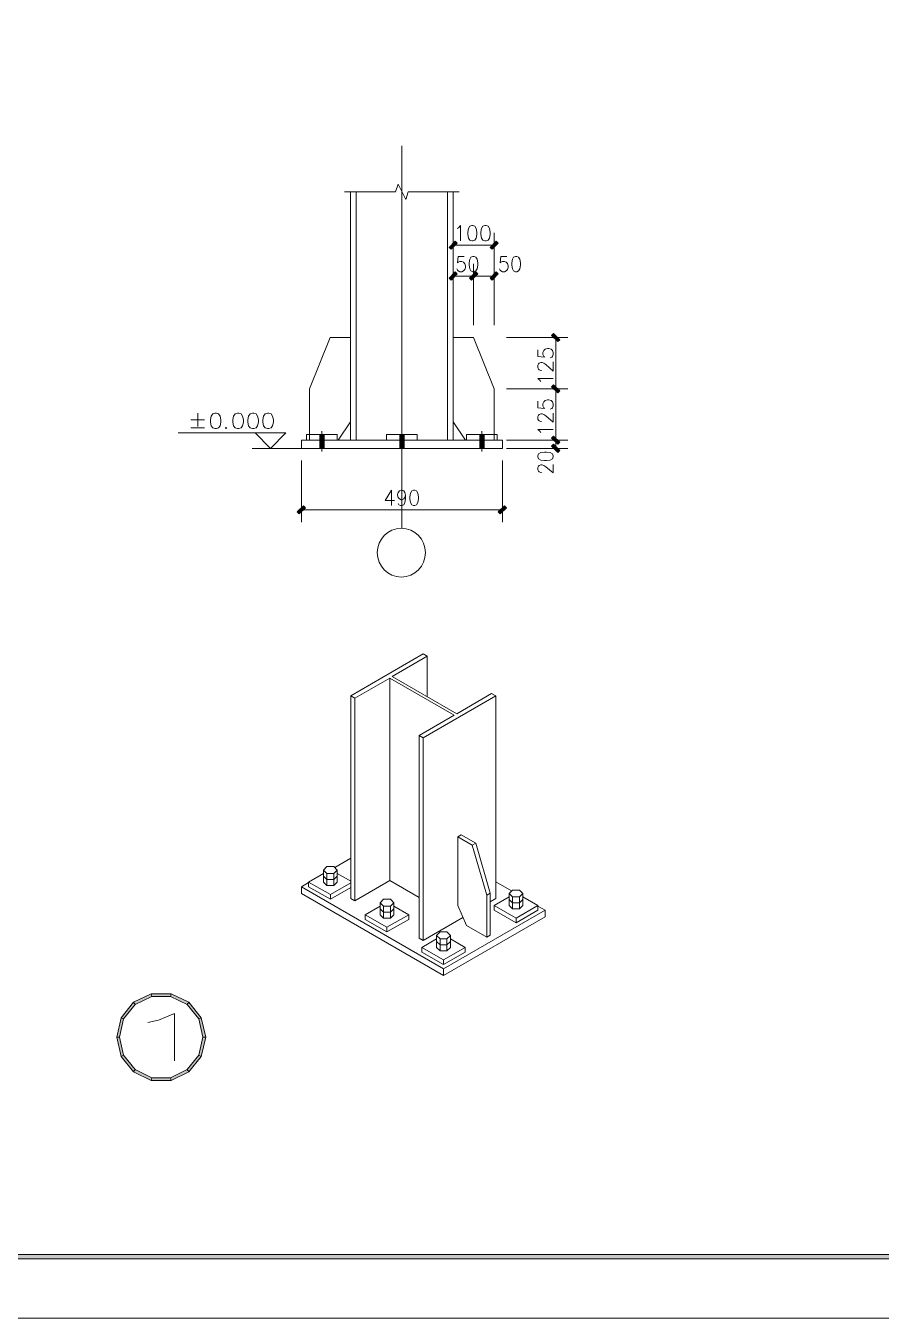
# Model space of a CAD drawing. Header units: millimetres. Extents: x 0 to 586, y 0 to 414.
# Drawn here: x 137.1 to 274.1, y 0 to 207 of the extents above; entities that cross this region are included whole.
import ezdxf

# ---------------------------------------------------------------- set-up
doc = ezdxf.new("R2010")
doc.units = ezdxf.units.MM

msp = doc.modelspace()

# ---------------------------------------------------------------- hatches: boundary and pattern name
h = msp.add_hatch(color=0)
h.dxf.hatch_style = 2
h.paths.add_polyline_path([(205.182611, 171.238333), (204.868639, 171.552306), (205.856417, 172.540083), (206.170389, 172.226111)])
h = msp.add_hatch(color=0)
h.dxf.hatch_style = 2
h.paths.add_polyline_path([(211.754861, 171.238333), (211.440889, 171.552306), (212.428667, 172.540083), (212.742639, 172.226111)])
h = msp.add_hatch(color=0)
h.dxf.hatch_style = 2
h.paths.add_polyline_path([(205.182611, 166.310028), (204.868639, 166.624), (205.856417, 167.60825), (206.170389, 167.294278)])
h = msp.add_hatch(color=0)
h.dxf.hatch_style = 2
h.paths.add_polyline_path([(208.4705, 166.310028), (208.156528, 166.624), (209.140778, 167.60825), (209.45475, 167.294278)])
h = msp.add_hatch(color=0)
h.dxf.hatch_style = 2
h.paths.add_polyline_path([(208.4705, 166.310028), (208.156528, 166.624), (209.140778, 167.60825), (209.45475, 167.294278)])
h = msp.add_hatch(color=0)
h.dxf.hatch_style = 2
h.paths.add_polyline_path([(211.754861, 166.310028), (211.440889, 166.624), (212.428667, 167.60825), (212.742639, 167.294278)])
h = msp.add_hatch(color=0)
h.dxf.hatch_style = 2
h.paths.add_polyline_path([(221.301028, 157.437667), (221.615, 157.751639), (222.602778, 156.763861), (222.288806, 156.449889)])
h = msp.add_hatch(color=0)
h.dxf.hatch_style = 2
h.paths.add_polyline_path([(221.301028, 149.221472), (221.615, 149.535444), (222.602778, 148.547667), (222.288806, 148.233694)])
h = msp.add_hatch(color=0)
h.dxf.hatch_style = 2
h.paths.add_polyline_path([(221.301028, 149.221472), (221.615, 149.535444), (222.602778, 148.547667), (222.288806, 148.233694)])
h = msp.add_hatch(color=0)
h.dxf.hatch_style = 2
h.paths.add_polyline_path([(184.142944, 141.587361), (184.830861, 141.587361), (184.830861, 139.354278), (184.142944, 139.354278)])
h = msp.add_hatch(color=0)
h.dxf.hatch_style = 2
h.paths.add_polyline_path([(184.142944, 141.587361), (184.830861, 141.587361), (184.830861, 139.354278), (184.142944, 139.354278)])
h = msp.add_hatch(color=0)
h.dxf.hatch_style = 2
h.paths.add_polyline_path([(196.959361, 141.587361), (197.647278, 141.587361), (197.647278, 139.354278), (196.959361, 139.354278)])
h = msp.add_hatch(color=0)
h.dxf.hatch_style = 2
h.paths.add_polyline_path([(196.959361, 141.587361), (197.647278, 141.587361), (197.647278, 139.354278), (196.959361, 139.354278)])
h = msp.add_hatch(color=0)
h.dxf.hatch_style = 2
h.paths.add_polyline_path([(209.775778, 141.587361), (210.467222, 141.587361), (210.467222, 139.354278), (209.775778, 139.354278)])
h = msp.add_hatch(color=0)
h.dxf.hatch_style = 2
h.paths.add_polyline_path([(209.775778, 141.587361), (210.467222, 141.587361), (210.467222, 139.354278), (209.775778, 139.354278)])
h = msp.add_hatch(color=0)
h.dxf.hatch_style = 2
h.paths.add_polyline_path([(221.301028, 141.005278), (221.615, 141.31925), (222.602778, 140.331472), (222.288806, 140.0175)])
h = msp.add_hatch(color=0)
h.dxf.hatch_style = 2
h.paths.add_polyline_path([(221.301028, 141.005278), (221.615, 141.31925), (222.602778, 140.331472), (222.288806, 140.0175)])
h = msp.add_hatch(color=0)
h.dxf.hatch_style = 2
h.paths.add_polyline_path([(221.301028, 139.689417), (221.615, 140.003389), (222.602778, 139.019139), (222.288806, 138.705167)])
h = msp.add_hatch(color=0)
h.dxf.hatch_style = 2
h.paths.add_polyline_path([(180.865639, 128.845028), (180.551667, 129.159), (181.535917, 130.14325), (181.849889, 129.829278)])
h = msp.add_hatch(color=0)
h.dxf.hatch_style = 2
h.paths.add_polyline_path([(213.070722, 128.845028), (212.75675, 129.159), (213.744528, 130.14325), (214.054972, 129.829278)])
h = msp.add_hatch(color=0)
h.dxf.hatch_style = 2
h.paths.add_polyline_path([(157.155444, 51.978278), (154.301472, 50.602444), (154.576639, 50.253194), (157.254222, 51.544361)])
h = msp.add_hatch(color=0)
h.dxf.hatch_style = 2
h.paths.add_polyline_path([(160.326917, 51.978278), (157.155444, 51.978278), (157.254222, 51.544361), (160.228139, 51.544361)])
h = msp.add_hatch(color=0)
h.dxf.hatch_style = 2
h.paths.add_polyline_path([(163.184417, 50.602444), (160.326917, 51.978278), (160.228139, 51.544361), (162.905722, 50.253194)])
h = msp.add_hatch(color=0)
h.dxf.hatch_style = 2
h.paths.add_polyline_path([(154.301472, 50.602444), (152.322389, 48.122417), (152.724556, 47.928389), (154.576639, 50.253194)])
h = msp.add_hatch(color=0)
h.dxf.hatch_style = 2
h.paths.add_polyline_path([(165.159972, 48.122417), (163.184417, 50.602444), (162.905722, 50.253194), (164.761333, 47.928389)])
h = msp.add_hatch(color=0)
h.dxf.hatch_style = 2
h.paths.add_polyline_path([(152.322389, 48.122417), (151.620361, 45.032083), (152.061333, 45.032083), (152.724556, 47.928389)])
h = msp.add_hatch(color=0)
h.dxf.hatch_style = 2
h.paths.add_polyline_path([(165.865528, 45.032083), (165.159972, 48.122417), (164.761333, 47.928389), (165.421028, 45.032083)])
h = msp.add_hatch(color=0)
h.dxf.hatch_style = 2
h.paths.add_polyline_path([(151.620361, 45.032083), (152.322389, 41.94175), (152.724556, 42.13225), (152.061333, 45.032083)])
h = msp.add_hatch(color=0)
h.dxf.hatch_style = 2
h.paths.add_polyline_path([(165.159972, 41.94175), (165.865528, 45.032083), (165.421028, 45.032083), (164.761333, 42.13225)])
h = msp.add_hatch(color=0)
h.dxf.hatch_style = 2
h.paths.add_polyline_path([(152.322389, 41.94175), (154.301472, 39.461722), (154.576639, 39.810972), (152.724556, 42.13225)])
h = msp.add_hatch(color=0)
h.dxf.hatch_style = 2
h.paths.add_polyline_path([(163.184417, 39.461722), (165.159972, 41.94175), (164.761333, 42.13225), (162.905722, 39.810972)])
h = msp.add_hatch(color=0)
h.dxf.hatch_style = 2
h.paths.add_polyline_path([(154.301472, 39.461722), (157.155444, 38.085889), (157.254222, 38.519806), (154.576639, 39.810972)])
h = msp.add_hatch(color=0)
h.dxf.hatch_style = 2
h.paths.add_polyline_path([(160.326917, 38.085889), (163.184417, 39.461722), (162.905722, 39.810972), (160.228139, 38.519806)])
h = msp.add_hatch(color=0)
h.dxf.hatch_style = 2
h.paths.add_polyline_path([(157.155444, 38.085889), (160.326917, 38.085889), (160.228139, 38.519806), (157.254222, 38.519806)])
h = msp.add_hatch(color=0)
h.dxf.hatch_style = 2
h.paths.add_polyline_path([(24.302861, 9.514417), (24.994306, 10.205861), (575.429944, 10.205861), (576.117861, 9.514417)])

# ---------------------------------------------------------------- linework, layer by layer
at = {"color": 0, "lineweight": 0}
for points in [[(0, 0), (585.632278, 0), (585.632278, 414.0835), (0, 414.0835)], [(208.488139, 175.044806), (208.167111, 174.924861), (207.955444, 174.575611), (207.846083, 173.986472), (207.846083, 173.633694), (207.955444, 173.048083), (208.167111, 172.695306), (208.488139, 172.578889), (208.699806, 172.578889), (209.017306, 172.695306), (209.2325, 173.048083), (209.338333, 173.633694), (209.338333, 173.986472), (209.2325, 174.575611), (209.017306, 174.924861), (208.699806, 175.044806)], [(210.615389, 175.044806), (210.297889, 174.924861), (210.082694, 174.575611), (209.976861, 173.986472), (209.976861, 173.633694), (210.082694, 173.048083), (210.297889, 172.695306), (210.615389, 172.578889), (210.830583, 172.578889), (211.148083, 172.695306), (211.35975, 173.048083), (211.469111, 173.633694), (211.469111, 173.986472), (211.35975, 174.575611), (211.148083, 174.924861), (210.830583, 175.044806)], [(205.182611, 171.238333), (204.868639, 171.552306), (205.856417, 172.540083), (206.170389, 172.226111)], [(211.754861, 171.238333), (211.440889, 171.552306), (212.428667, 172.540083), (212.742639, 172.226111)], [(208.671583, 170.112972), (208.378778, 169.996556), (208.181222, 169.643778), (208.082444, 169.058167), (208.082444, 168.705389), (208.181222, 168.119778), (208.378778, 167.767), (208.671583, 167.647056), (208.869139, 167.647056), (209.165472, 167.767), (209.363028, 168.119778), (209.461806, 168.705389), (209.461806, 169.058167), (209.363028, 169.643778), (209.165472, 169.996556), (208.869139, 170.112972)], [(215.504889, 170.112972), (215.208556, 169.996556), (215.011, 169.643778), (214.912222, 169.058167), (214.912222, 168.705389), (215.011, 168.119778), (215.208556, 167.767), (215.504889, 167.650583), (215.702444, 167.650583), (215.99525, 167.767), (216.192806, 168.119778), (216.291583, 168.705389), (216.291583, 169.058167), (216.192806, 169.643778), (215.99525, 169.996556), (215.702444, 170.112972)], [(205.182611, 166.310028), (204.868639, 166.624), (205.856417, 167.60825), (206.170389, 167.294278)], [(208.4705, 166.310028), (208.156528, 166.624), (209.140778, 167.60825), (209.45475, 167.294278)], [(208.4705, 166.310028), (208.156528, 166.624), (209.140778, 167.60825), (209.45475, 167.294278)], [(211.754861, 166.310028), (211.440889, 166.624), (212.428667, 167.60825), (212.742639, 167.294278)], [(221.301028, 157.437667), (221.615, 157.751639), (222.602778, 156.763861), (222.288806, 156.449889)], [(221.301028, 149.221472), (221.615, 149.535444), (222.602778, 148.547667), (222.288806, 148.233694)], [(221.301028, 149.221472), (221.615, 149.535444), (222.602778, 148.547667), (222.288806, 148.233694)], [(167.347194, 144.974028), (166.987361, 144.857611), (166.747472, 144.504833), (166.627528, 143.915694), (166.627528, 143.566444), (166.747472, 142.977306), (166.987361, 142.624528), (167.347194, 142.508111), (167.587083, 142.508111), (167.946917, 142.624528), (168.186806, 142.977306), (168.30675, 143.566444), (168.30675, 143.915694), (168.186806, 144.504833), (167.946917, 144.857611), (167.587083, 144.974028)], [(170.949056, 144.974028), (170.589222, 144.857611), (170.349333, 144.504833), (170.229389, 143.915694), (170.229389, 143.566444), (170.349333, 142.977306), (170.589222, 142.624528), (170.949056, 142.508111), (171.188944, 142.508111), (171.548778, 142.624528), (171.788667, 142.977306), (171.912139, 143.566444), (171.912139, 143.915694), (171.788667, 144.504833), (171.548778, 144.857611), (171.188944, 144.974028)], [(173.351472, 144.974028), (172.991639, 144.857611), (172.75175, 144.504833), (172.631806, 143.915694), (172.631806, 143.566444), (172.75175, 142.977306), (172.991639, 142.624528), (173.351472, 142.508111), (173.591361, 142.508111), (173.951194, 142.624528), (174.191083, 142.977306), (174.311028, 143.566444), (174.311028, 143.915694), (174.191083, 144.504833), (173.951194, 144.857611), (173.591361, 144.974028)], [(175.753889, 144.974028), (175.394056, 144.857611), (175.154167, 144.504833), (175.034222, 143.915694), (175.034222, 143.566444), (175.154167, 142.977306), (175.394056, 142.624528), (175.753889, 142.508111), (175.993778, 142.508111), (176.353611, 142.624528), (176.5935, 142.977306), (176.713444, 143.566444), (176.713444, 143.915694), (176.5935, 144.504833), (176.353611, 144.857611), (175.993778, 144.974028)], [(184.142944, 141.587361), (184.830861, 141.587361), (184.830861, 139.354278), (184.142944, 139.354278)], [(184.142944, 141.587361), (184.830861, 141.587361), (184.830861, 139.354278), (184.142944, 139.354278)], [(196.959361, 141.587361), (197.647278, 141.587361), (197.647278, 139.354278), (196.959361, 139.354278)], [(196.959361, 141.587361), (197.647278, 141.587361), (197.647278, 139.354278), (196.959361, 139.354278)], [(209.775778, 141.587361), (210.467222, 141.587361), (210.467222, 139.354278), (209.775778, 139.354278)], [(209.775778, 141.587361), (210.467222, 141.587361), (210.467222, 139.354278), (209.775778, 139.354278)], [(221.301028, 141.005278), (221.615, 141.31925), (222.602778, 140.331472), (222.288806, 140.0175)], [(221.301028, 141.005278), (221.615, 141.31925), (222.602778, 140.331472), (222.288806, 140.0175)], [(219.092639, 137.974917), (219.209056, 137.678583), (219.561833, 137.481028), (220.147444, 137.38225), (220.500222, 137.38225), (221.089361, 137.481028), (221.438611, 137.678583), (221.558556, 137.974917), (221.558556, 138.172472), (221.438611, 138.465278), (221.089361, 138.662833), (220.500222, 138.761611), (220.147444, 138.761611), (219.561833, 138.662833), (219.209056, 138.465278), (219.092639, 138.172472)], [(221.301028, 139.689417), (221.615, 140.003389), (222.602778, 139.019139), (222.288806, 138.705167)], [(199.178333, 132.647972), (198.882, 132.531556), (198.684444, 132.178778), (198.585667, 131.593167), (198.585667, 131.240389), (198.684444, 130.654778), (198.882, 130.302), (199.178333, 130.185583), (199.372361, 130.185583), (199.668694, 130.302), (199.86625, 130.654778), (199.965028, 131.240389), (199.965028, 131.593167), (199.86625, 132.178778), (199.668694, 132.531556), (199.372361, 132.647972)], [(180.865639, 128.845028), (180.551667, 129.159), (181.535917, 130.14325), (181.849889, 129.829278)], [(213.070722, 128.845028), (212.75675, 129.159), (213.744528, 130.14325), (214.054972, 129.829278)], [(157.155444, 51.978278), (154.301472, 50.602444), (154.576639, 50.253194), (157.254222, 51.544361)], [(160.326917, 51.978278), (157.155444, 51.978278), (157.254222, 51.544361), (160.228139, 51.544361)], [(163.184417, 50.602444), (160.326917, 51.978278), (160.228139, 51.544361), (162.905722, 50.253194)], [(154.301472, 50.602444), (152.322389, 48.122417), (152.724556, 47.928389), (154.576639, 50.253194)], [(165.159972, 48.122417), (163.184417, 50.602444), (162.905722, 50.253194), (164.761333, 47.928389)], [(152.322389, 48.122417), (151.620361, 45.032083), (152.061333, 45.032083), (152.724556, 47.928389)], [(165.865528, 45.032083), (165.159972, 48.122417), (164.761333, 47.928389), (165.421028, 45.032083)], [(151.620361, 45.032083), (152.322389, 41.94175), (152.724556, 42.13225), (152.061333, 45.032083)], [(165.159972, 41.94175), (165.865528, 45.032083), (165.421028, 45.032083), (164.761333, 42.13225)], [(152.322389, 41.94175), (154.301472, 39.461722), (154.576639, 39.810972), (152.724556, 42.13225)], [(163.184417, 39.461722), (165.159972, 41.94175), (164.761333, 42.13225), (162.905722, 39.810972)], [(154.301472, 39.461722), (157.155444, 38.085889), (157.254222, 38.519806), (154.576639, 39.810972)], [(160.326917, 38.085889), (163.184417, 39.461722), (162.905722, 39.810972), (160.228139, 38.519806)], [(157.155444, 38.085889), (160.326917, 38.085889), (160.228139, 38.519806), (157.254222, 38.519806)], [(24.302861, 9.514417), (24.994306, 10.205861), (575.429944, 10.205861), (576.117861, 9.514417)]]:
    msp.add_lwpolyline(points, close=True, dxfattribs=at)
for points in [[(197.305083, 126.58725), (197.305083, 187.829472)], [(188.101111, 180.43525), (196.274972, 180.43525)], [(189.088889, 180.43525), (189.088889, 140.666611)], [(190.006111, 140.666611), (190.006111, 180.43525)], [(196.274972, 180.43525), (196.687722, 181.666444)], [(196.687722, 181.666444), (197.918917, 179.200528)], [(197.918917, 179.200528), (198.331667, 180.43525)], [(198.331667, 180.43525), (206.505528, 180.43525)], [(204.600528, 180.43525), (204.600528, 140.666611)], [(205.521278, 140.666611), (205.521278, 180.43525)], [(206.145694, 174.575611), (206.357361, 174.692028), (206.674861, 175.044806), (206.674861, 172.578889)], [(205.521278, 159.071028), (205.521278, 173.859472)], [(205.521278, 171.887444), (212.093528, 171.887444)], [(212.093528, 159.071028), (212.093528, 173.859472)], [(207.292222, 170.112972), (206.307972, 170.112972), (206.209194, 169.058167), (206.307972, 169.174583), (206.604306, 169.291), (206.897111, 169.291), (207.193444, 169.174583), (207.391, 168.938222), (207.489778, 168.588972), (207.489778, 168.352611), (207.391, 167.999833), (207.193444, 167.767), (206.897111, 167.647056), (206.604306, 167.647056), (206.307972, 167.767), (206.209194, 167.883417), (206.110417, 168.119778)], [(214.122, 170.112972), (213.13775, 170.112972), (213.038972, 169.058167), (213.13775, 169.174583), (213.434083, 169.291), (213.730417, 169.291), (214.023222, 169.174583), (214.220778, 168.94175), (214.319556, 168.588972), (214.319556, 168.352611), (214.220778, 167.999833), (214.023222, 167.767), (213.730417, 167.650583), (213.434083, 167.650583), (213.13775, 167.767), (213.038972, 167.883417), (212.940194, 168.119778)], [(205.521278, 159.071028), (205.521278, 168.931167)], [(208.805639, 159.071028), (208.805639, 168.931167)], [(208.805639, 159.071028), (208.805639, 168.931167)], [(212.093528, 159.071028), (212.093528, 168.931167)], [(205.521278, 166.959139), (208.805639, 166.959139)], [(208.805639, 166.959139), (212.093528, 166.959139)], [(182.516639, 148.882806), (185.801, 157.099)], [(185.801, 157.099), (189.088889, 157.099)], [(189.088889, 157.099), (189.088889, 143.626417)], [(205.521278, 157.099), (208.805639, 157.099)], [(205.521278, 143.626417), (205.521278, 157.099)], [(208.805639, 157.099), (212.093528, 148.882806)], [(214.065556, 157.099), (223.922167, 157.099)], [(219.092639, 155.144611), (219.092639, 154.079222), (220.147444, 153.973389), (220.031028, 154.079222), (219.914611, 154.40025), (219.914611, 154.721278), (220.031028, 155.038778), (220.267389, 155.250444), (220.616639, 155.359806), (220.853, 155.359806), (221.205778, 155.250444), (221.438611, 155.038778), (221.558556, 154.721278), (221.558556, 154.40025), (221.438611, 154.079222), (221.322194, 153.973389), (221.089361, 153.867556)], [(221.950139, 148.882806), (221.950139, 157.099)], [(219.67825, 151.846139), (219.561833, 151.846139), (219.325472, 151.951972), (219.209056, 152.057806), (219.092639, 152.269472), (219.092639, 152.696333), (219.209056, 152.908), (219.325472, 153.017361), (219.561833, 153.123194), (219.798194, 153.123194), (220.031028, 153.017361), (220.383806, 152.802167), (221.558556, 151.736778), (221.558556, 153.229028)], [(219.561833, 150.032861), (219.445417, 150.248056), (219.092639, 150.565556), (221.558556, 150.565556)], [(182.516639, 141.587361), (182.516639, 148.882806)], [(212.093528, 148.882806), (212.093528, 141.587361)], [(214.065556, 148.882806), (223.922167, 148.882806)], [(214.065556, 148.882806), (223.922167, 148.882806)], [(219.092639, 146.928417), (219.092639, 145.866556), (220.147444, 145.757194), (220.031028, 145.866556), (219.914611, 146.184056), (219.914611, 146.505083), (220.031028, 146.822583), (220.267389, 147.037778), (220.616639, 147.143611), (220.853, 147.143611), (221.205778, 147.037778), (221.438611, 146.822583), (221.558556, 146.505083), (221.558556, 146.184056), (221.438611, 145.866556), (221.322194, 145.757194), (221.089361, 145.651361)], [(221.950139, 140.666611), (221.950139, 148.882806)], [(164.584944, 144.974028), (164.584944, 142.860889)], [(219.67825, 143.629944), (219.561833, 143.629944), (219.325472, 143.735778), (219.209056, 143.841611), (219.092639, 144.053278), (219.092639, 144.480139), (219.209056, 144.691806), (219.325472, 144.801167), (219.561833, 144.907), (219.798194, 144.907), (220.031028, 144.801167), (220.383806, 144.585972), (221.558556, 143.520583), (221.558556, 145.012833)], [(163.501917, 143.915694), (165.664444, 143.915694)], [(189.088889, 143.626417), (187.116861, 140.666611)], [(207.489778, 140.666611), (205.521278, 143.626417)], [(178.734861, 141.820194), (161.4805, 141.820194)], [(163.501917, 142.624528), (165.664444, 142.624528)], [(169.146361, 142.744472), (169.026417, 142.624528), (169.146361, 142.508111), (169.269833, 142.624528)], [(176.272472, 139.354278), (173.806556, 141.820194)], [(176.272472, 139.354278), (178.734861, 141.820194)], [(182.02275, 141.587361), (182.02275, 140.666611)], [(182.02275, 141.587361), (186.951056, 141.587361)], [(182.516639, 140.666611), (182.516639, 141.587361)], [(184.485139, 142.113), (184.485139, 138.828639)], [(184.485139, 142.113), (184.485139, 138.828639)], [(186.951056, 141.587361), (186.951056, 140.666611)], [(194.839167, 141.587361), (194.839167, 140.666611)], [(194.839167, 141.587361), (199.767472, 141.587361)], [(197.305083, 142.113), (197.305083, 138.828639)], [(197.305083, 142.113), (197.305083, 138.828639)], [(199.767472, 141.587361), (199.767472, 140.666611)], [(207.655583, 141.587361), (212.583889, 141.587361)], [(207.655583, 141.587361), (207.655583, 140.666611)], [(210.1215, 142.113), (210.1215, 138.828639)], [(210.1215, 142.113), (210.1215, 138.828639)], [(212.093528, 140.666611), (212.093528, 141.587361)], [(212.583889, 141.587361), (212.583889, 140.666611)], [(219.561833, 141.820194), (219.445417, 142.031861), (219.092639, 142.349361), (221.558556, 142.349361)], [(173.312667, 139.354278), (183.666694, 139.354278)], [(213.405861, 140.666611), (181.200778, 140.666611)], [(181.200778, 140.666611), (181.200778, 139.354278)], [(181.200778, 139.354278), (213.405861, 139.354278)], [(205.521278, 140.666611), (189.088889, 140.666611)], [(213.405861, 140.666611), (213.405861, 139.354278)], [(214.065556, 140.666611), (223.922167, 140.666611)], [(214.065556, 140.666611), (223.922167, 140.666611)], [(214.065556, 139.354278), (223.922167, 139.354278)], [(221.950139, 139.354278), (221.950139, 140.666611)], [(181.200778, 137.38225), (181.200778, 127.522111)], [(213.405861, 137.38225), (213.405861, 127.522111)], [(219.67825, 135.509), (219.561833, 135.509), (219.325472, 135.607778), (219.209056, 135.706556), (219.092639, 135.904111), (219.092639, 136.299222), (219.209056, 136.49325), (219.325472, 136.592028), (219.561833, 136.690806), (219.798194, 136.690806), (220.031028, 136.592028), (220.383806, 136.394472), (221.558556, 135.410222), (221.558556, 136.789583)], [(195.625861, 132.647972), (194.641611, 131.007556), (196.11975, 131.007556)], [(195.625861, 132.647972), (195.625861, 130.185583)], [(197.894222, 131.829528), (197.795444, 131.47675), (197.597889, 131.240389), (197.305083, 131.123972), (197.206306, 131.123972), (196.909972, 131.240389), (196.712417, 131.47675), (196.613639, 131.829528), (196.613639, 131.945944), (196.712417, 132.298722), (196.909972, 132.531556), (197.206306, 132.647972), (197.305083, 132.647972), (197.597889, 132.531556), (197.795444, 132.298722), (197.894222, 131.829528), (197.894222, 131.240389), (197.795444, 130.654778), (197.597889, 130.302), (197.305083, 130.185583), (197.107528, 130.185583), (196.811194, 130.302), (196.712417, 130.538361)], [(181.200778, 129.494139), (213.405861, 129.494139)], [(200.719972, 106.411889), (189.103, 99.702056)], [(195.7705, 102.802972), (201.372611, 106.034417)], [(201.372611, 106.034417), (200.719972, 106.411889)], [(201.372611, 106.034417), (201.372611, 99.568)], [(189.752111, 99.328111), (195.350694, 102.559556)], [(195.350694, 70.093417), (195.350694, 102.559556)], [(195.350694, 102.559556), (205.669444, 96.604667)], [(206.08925, 96.844556), (195.7705, 102.802972)], [(189.103, 99.702056), (189.103, 67.235917)], [(189.752111, 99.328111), (189.103, 99.702056)], [(200.719972, 92.99575), (212.340472, 99.702056)], [(206.08925, 96.844556), (211.687833, 100.079528)], [(212.340472, 99.702056), (211.687833, 100.079528)], [(212.340472, 99.702056), (212.340472, 67.235917)], [(189.752111, 66.858444), (189.752111, 99.328111)], [(200.070861, 93.369694), (205.669444, 96.604667)], [(200.719972, 92.99575), (200.070861, 93.369694)], [(200.070861, 93.369694), (200.070861, 60.900028)], [(200.719972, 60.526083), (200.719972, 92.99575)], [(206.808917, 77.459417), (206.251528, 77.134861)], [(206.251528, 77.134861), (208.576333, 75.794306)], [(206.251528, 66.13525), (206.251528, 77.134861)], [(209.133722, 76.115333), (206.808917, 77.459417)], [(209.133722, 76.115333), (208.576333, 75.794306)], [(208.576333, 75.794306), (210.897611, 67.743917)], [(211.455, 68.064944), (209.133722, 76.115333)], [(186.548889, 72.1995), (189.103, 73.674111)], [(182.361417, 69.864111), (184.742667, 71.239944)], [(184.742667, 71.797333), (185.296528, 72.347667)], [(184.742667, 69.864111), (184.742667, 71.797333)], [(185.296528, 71.243472), (184.742667, 71.797333)], [(185.296528, 70.276861), (184.742667, 70.830722)], [(185.296528, 72.347667), (186.400722, 72.347667)], [(185.296528, 69.31025), (185.296528, 71.243472)], [(186.400722, 71.243472), (185.296528, 71.243472)], [(186.400722, 72.347667), (186.951056, 71.797333)], [(186.951056, 71.797333), (186.400722, 71.243472)], [(186.400722, 69.31025), (186.400722, 71.243472)], [(186.951056, 70.830722), (186.400722, 70.276861)], [(186.951056, 71.797333), (186.951056, 69.864111)], [(186.951056, 71.239944), (189.103, 69.998167)], [(181.200778, 69.112694), (182.361417, 69.782972)], [(203.972583, 55.964667), (181.200778, 69.112694)], [(181.200778, 69.112694), (181.200778, 68.04025)], [(182.361417, 69.864111), (182.361417, 69.112694)], [(185.846861, 67.84975), (182.361417, 69.864111)], [(182.361417, 69.112694), (185.846861, 67.101861)], [(184.742667, 69.864111), (185.296528, 69.31025)], [(186.400722, 70.276861), (185.296528, 70.276861)], [(185.296528, 69.31025), (186.400722, 69.31025)], [(189.103, 69.730056), (185.846861, 67.84975)], [(185.846861, 67.101861), (189.103, 68.978639)], [(186.400722, 69.31025), (186.951056, 69.864111)], [(189.752111, 66.858444), (195.350694, 70.093417)], [(200.070861, 67.369972), (195.350694, 70.093417)], [(212.340472, 69.917028), (214.894583, 68.442417)], [(214.488889, 68.04025), (215.039222, 68.590583)], [(215.039222, 68.590583), (216.143417, 68.590583)], [(216.143417, 68.590583), (216.697278, 68.04025)], [(181.200778, 68.04025), (203.972583, 54.892222)], [(185.846861, 67.84975), (185.846861, 67.101861)], [(189.752111, 66.858444), (189.103, 67.235917)], [(193.805528, 66.562111), (194.359389, 67.115972)], [(193.805528, 64.632417), (193.805528, 66.562111)], [(194.359389, 66.011778), (193.805528, 66.562111)], [(194.359389, 67.115972), (195.463583, 67.115972)], [(195.463583, 67.115972), (196.013917, 66.562111)], [(196.013917, 66.562111), (195.463583, 66.011778)], [(196.013917, 66.562111), (196.013917, 64.632417)], [(211.455, 68.064944), (210.897611, 67.743917)], [(210.897611, 67.743917), (210.897611, 61.037611)], [(211.455, 61.358639), (211.455, 68.064944)], [(212.340472, 67.235917), (211.455, 66.724389)], [(212.107639, 66.107028), (214.488889, 67.482861)], [(215.039222, 67.486389), (214.488889, 68.04025)], [(214.488889, 66.107028), (214.488889, 68.04025)], [(215.039222, 66.519778), (214.488889, 67.073639)], [(216.143417, 67.486389), (215.039222, 67.486389)], [(215.039222, 65.556694), (215.039222, 67.486389)], [(216.143417, 66.519778), (215.039222, 66.519778)], [(216.697278, 68.04025), (216.143417, 67.486389)], [(216.143417, 65.556694), (216.143417, 67.486389)], [(216.697278, 67.073639), (216.143417, 66.519778)], [(216.697278, 68.04025), (216.697278, 66.107028)], [(216.697278, 67.482861), (219.078528, 66.107028)], [(191.424278, 64.632417), (193.805528, 66.00825)], [(194.909722, 62.618056), (191.424278, 64.632417)], [(191.424278, 64.632417), (191.424278, 63.881)], [(194.359389, 65.045167), (193.805528, 65.599028)], [(193.805528, 64.632417), (194.359389, 64.078556)], [(195.463583, 66.011778), (194.359389, 66.011778)], [(194.359389, 64.078556), (194.359389, 66.011778)], [(195.463583, 65.045167), (194.359389, 65.045167)], [(198.395167, 64.632417), (194.909722, 62.618056)], [(195.463583, 64.078556), (195.463583, 66.011778)], [(196.013917, 65.599028), (195.463583, 65.045167)], [(195.463583, 64.078556), (196.013917, 64.632417)], [(196.013917, 66.00825), (198.395167, 64.632417)], [(198.395167, 64.632417), (198.395167, 63.881)], [(207.087611, 64.202028), (200.719972, 60.526083)], [(220.239167, 65.355611), (203.972583, 55.964667)], [(203.972583, 54.892222), (220.239167, 64.283167)], [(207.645, 62.914389), (206.251528, 66.13525)], [(212.107639, 66.107028), (212.107639, 65.355611)], [(215.593083, 64.096194), (212.107639, 66.107028)], [(212.107639, 65.355611), (215.593083, 63.344778)], [(214.488889, 66.107028), (215.039222, 65.556694)], [(215.039222, 65.556694), (216.143417, 65.556694)], [(219.078528, 66.107028), (215.593083, 64.096194)], [(215.593083, 63.344778), (219.078528, 65.355611)], [(216.143417, 65.556694), (216.697278, 66.107028)], [(219.078528, 66.107028), (219.078528, 65.355611)], [(219.078528, 66.025889), (220.239167, 65.355611)], [(220.239167, 65.355611), (220.239167, 64.283167)], [(191.424278, 63.881), (194.909722, 61.866639)], [(194.359389, 64.078556), (195.463583, 64.078556)], [(194.909722, 61.866639), (198.395167, 63.881)], [(194.909722, 62.618056), (194.909722, 61.866639)], [(210.897611, 61.037611), (207.645, 62.914389)], [(215.593083, 64.096194), (215.593083, 63.344778)], [(200.719972, 60.526083), (200.070861, 60.900028)], [(200.487139, 59.400722), (202.868389, 60.773028)], [(202.868389, 61.330417), (203.42225, 61.884278)], [(202.868389, 59.400722), (202.868389, 61.330417)], [(203.42225, 60.780083), (202.868389, 61.330417)], [(203.42225, 59.813472), (202.868389, 60.363806)], [(203.42225, 61.884278), (204.526444, 61.884278)], [(203.42225, 58.846861), (203.42225, 60.780083)], [(204.526444, 60.780083), (203.42225, 60.780083)], [(204.526444, 61.884278), (205.076778, 61.330417)], [(205.076778, 61.330417), (204.526444, 60.780083)], [(204.526444, 58.846861), (204.526444, 60.780083)], [(205.076778, 60.363806), (204.526444, 59.813472)], [(205.076778, 61.330417), (205.076778, 59.400722)], [(205.076778, 60.773028), (207.458028, 59.400722)], [(211.455, 61.358639), (210.897611, 61.037611)], [(200.487139, 59.400722), (200.487139, 58.649306)], [(203.972583, 57.386361), (200.487139, 59.400722)], [(200.487139, 58.649306), (203.972583, 56.634944)], [(202.868389, 59.400722), (203.42225, 58.846861)], [(204.526444, 59.813472), (203.42225, 59.813472)], [(203.42225, 58.846861), (204.526444, 58.846861)], [(207.458028, 59.400722), (203.972583, 57.386361)], [(203.972583, 56.634944), (207.458028, 58.649306)], [(204.526444, 58.846861), (205.076778, 59.400722)], [(207.458028, 59.400722), (207.458028, 58.649306)], [(203.972583, 57.386361), (203.972583, 56.634944)], [(203.972583, 55.964667), (203.972583, 54.892222)], [(156.615694, 47.381583), (158.316083, 47.744944), (160.866667, 48.827972), (160.866667, 41.236194)], [(165.643278, 45.032083), (165.660917, 45.032083)]]:
    msp.add_lwpolyline(points, dxfattribs=at)
msp.add_ellipse((197.223944, 122.641431), major_axis=(0, 3.903486), ratio=0.989607, start_param=0, end_param=6.283185, dxfattribs=at)

doc.saveas('drawing.dxf')
